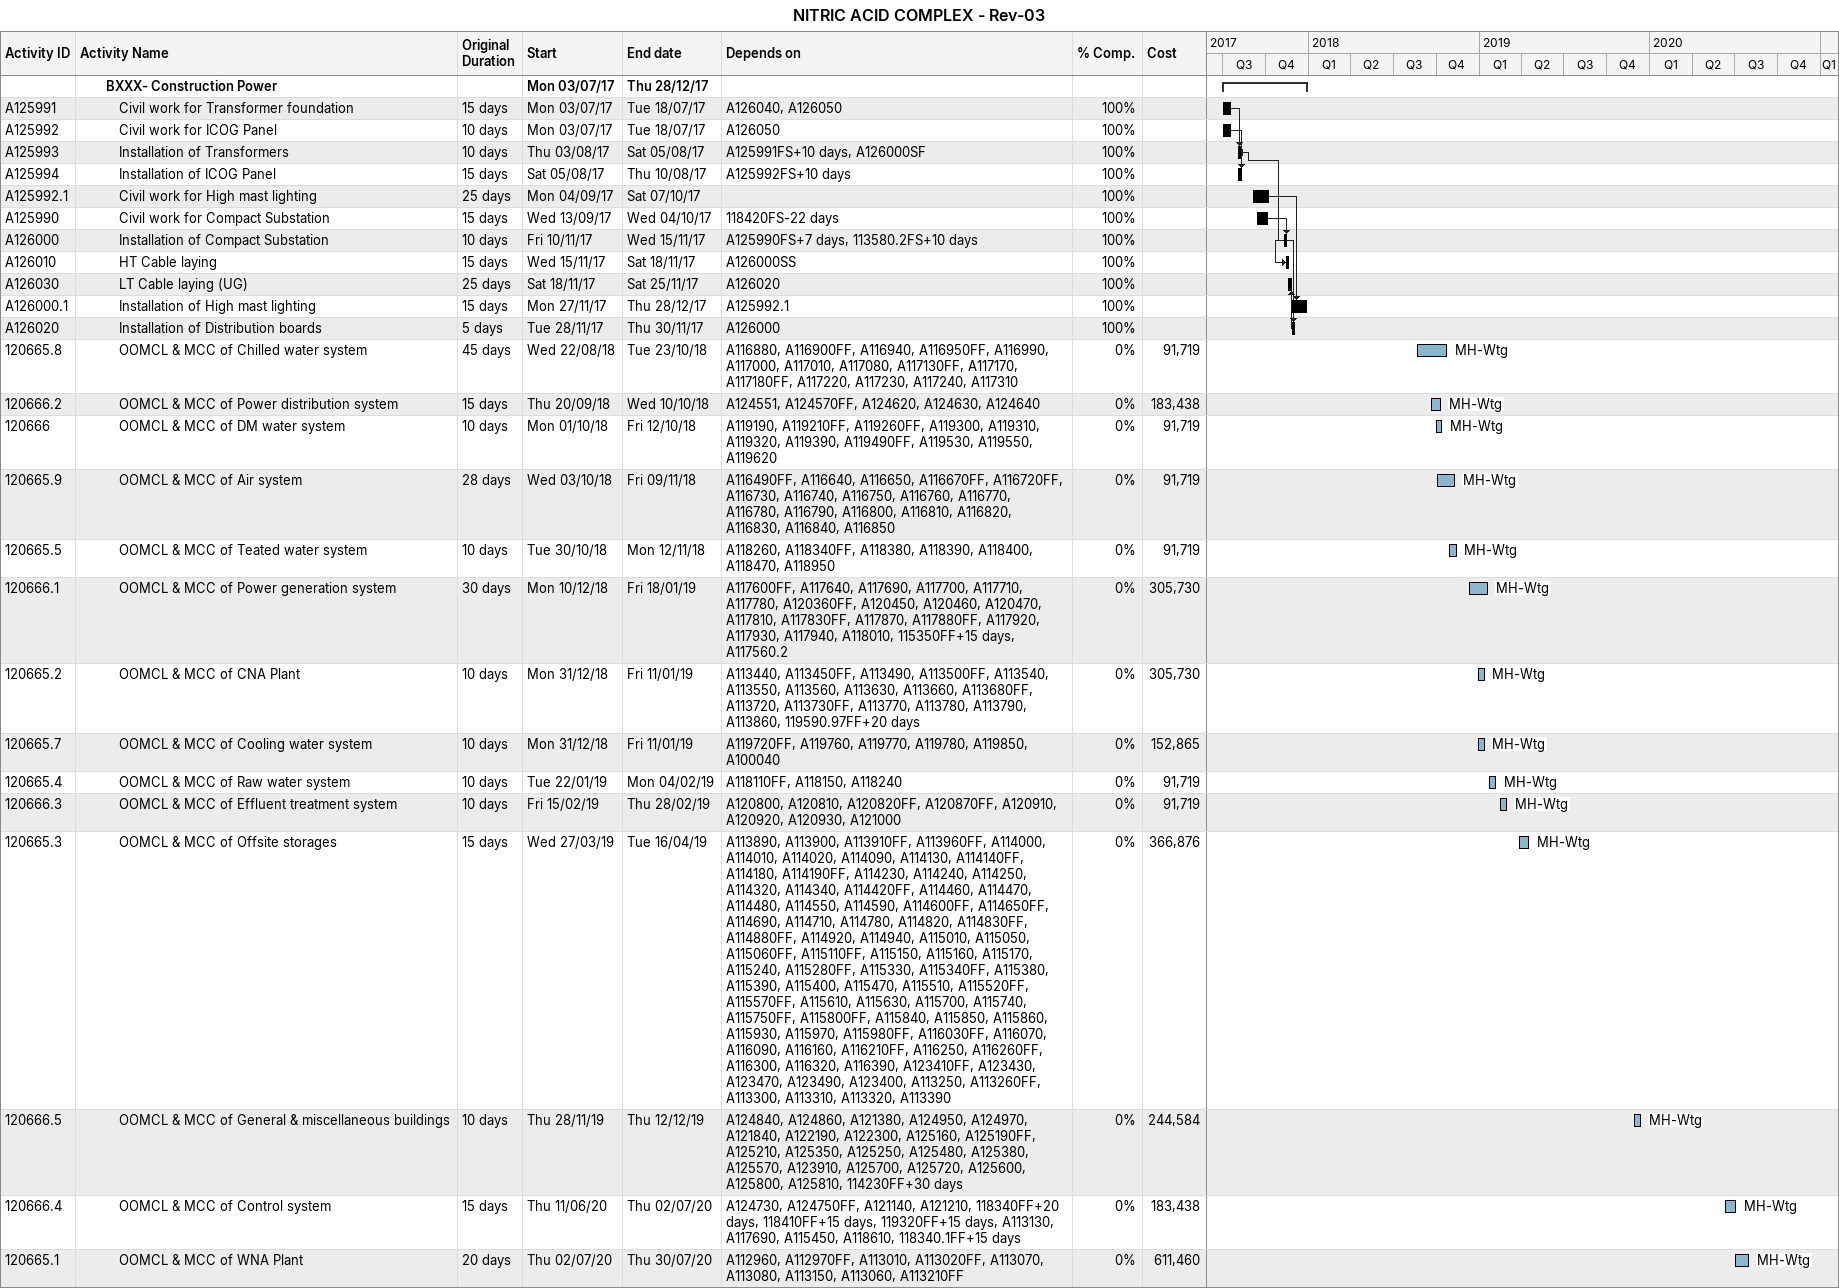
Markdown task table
NITRIC ACID COMPLEX - Rev-03

| ID | Level | Task | Original duration | Start | Finish | Predecessors | Resources | % complete | Cost |
|---|---|---|---|---|---|---|---|---|---|
|  | 3 | **BXXX- Construction Power** |  | 2017-07-03 | 2017-12-28 |  |  |  |  |
| A125991 | 4 | Civil work for Transformer foundation | 15d | 2017-07-03 | 2017-07-18 | A126040, A126050 |  | 100 |  |
| A125992 | 4 | Civil work for ICOG Panel | 10d | 2017-07-03 | 2017-07-18 | A126050 |  | 100 |  |
| A125993 | 4 | Installation of Transformers | 10d | 2017-08-03 | 2017-08-05 | A125991FS+10d, A126000SF |  | 100 |  |
| A125994 | 4 | Installation of ICOG Panel | 15d | 2017-08-05 | 2017-08-10 | A125992FS+10d |  | 100 |  |
| A125992.1 | 4 | Civil work for High mast lighting | 25d | 2017-09-04 | 2017-10-07 |  |  | 100 |  |
| A125990 | 4 | Civil work for Compact Substation | 15d | 2017-09-13 | 2017-10-04 | 118420FS-22d |  | 100 |  |
| A126000 | 4 | Installation of Compact Substation | 10d | 2017-11-10 | 2017-11-15 | A125990FS+7d, 113580.2FS+10d |  | 100 |  |
| A126010 | 4 | HT Cable laying | 15d | 2017-11-15 | 2017-11-18 | A126000SS |  | 100 |  |
| A126030 | 4 | LT Cable laying (UG) | 25d | 2017-11-18 | 2017-11-25 | A126020 |  | 100 |  |
| A126000.1 | 4 | Installation of High mast lighting | 15d | 2017-11-27 | 2017-12-28 | A125992.1 |  | 100 |  |
| A126020 | 4 | Installation of Distribution boards | 5d | 2017-11-28 | 2017-11-30 | A126000 |  | 100 |  |
| 120665.8 | 4 | OOMCL & MCC of Chilled water system | 45d | 2018-08-22 | 2018-10-23 | A116880, A116900FF, A116940, A116950FF, A116990, A117000, A117010, A117080, A117130FF, A117170, A117180FF, A117220, A117230, A117240, A117310 | MH-Wtg | 0 | 91719 |
| 120666.2 | 4 | OOMCL & MCC of Power distribution system | 15d | 2018-09-20 | 2018-10-10 | A124551, A124570FF, A124620, A124630, A124640 | MH-Wtg | 0 | 183438 |
| 120666 | 4 | OOMCL & MCC of DM water system | 10d | 2018-10-01 | 2018-10-12 | A119190, A119210FF, A119260FF, A119300, A119310, A119320, A119390, A119490FF, A119530, A119550, A119620 | MH-Wtg | 0 | 91719 |
| 120665.9 | 4 | OOMCL & MCC of Air system | 28d | 2018-10-03 | 2018-11-09 | A116490FF, A116640, A116650, A116670FF, A116720FF, A116730, A116740, A116750, A116760, A116770, A116780, A116790, A116800, A116810, A116820, A116830, A116840, A116850 | MH-Wtg | 0 | 91719 |
| 120665.5 | 4 | OOMCL & MCC of Teated water system | 10d | 2018-10-30 | 2018-11-12 | A118260, A118340FF, A118380, A118390, A118400, A118470, A118950 | MH-Wtg | 0 | 91719 |
| 120666.1 | 4 | OOMCL & MCC of Power generation system | 30d | 2018-12-10 | 2019-01-18 | A117600FF, A117640, A117690, A117700, A117710, A117780, A120360FF, A120450, A120460, A120470, A117810, A117830FF, A117870, A117880FF, A117920, A117930, A117940, A118010, 115350FF+15d, A117560.2 | MH-Wtg | 0 | 305730 |
| 120665.2 | 4 | OOMCL & MCC of CNA Plant | 10d | 2018-12-31 | 2019-01-11 | A113440, A113450FF, A113490, A113500FF, A113540, A113550, A113560, A113630, A113660, A113680FF, A113720, A113730FF, A113770, A113780, A113790, A113860, 119590.97FF+20d | MH-Wtg | 0 | 305730 |
| 120665.7 | 4 | OOMCL & MCC of Cooling water system | 10d | 2018-12-31 | 2019-01-11 | A119720FF, A119760, A119770, A119780, A119850, A100040 | MH-Wtg | 0 | 152865 |
| 120665.4 | 4 | OOMCL & MCC of Raw water system | 10d | 2019-01-22 | 2019-02-04 | A118110FF, A118150, A118240 | MH-Wtg | 0 | 91719 |
| 120666.3 | 4 | OOMCL & MCC of Effluent treatment system | 10d | 2019-02-15 | 2019-02-28 | A120800, A120810, A120820FF, A120870FF, A120910, A120920, A120930, A121000 | MH-Wtg | 0 | 91719 |
| 120665.3 | 4 | OOMCL & MCC of Offsite storages | 15d | 2019-03-27 | 2019-04-16 | A113890, A113900, A113910FF, A113960FF, A114000, A114010, A114020, A114090, A114130, A114140FF, A114180, A114190FF, A114230, A114240, A114250, A114320, A114340, A114420FF, A114460, A114470, A114480, A114550, A114590, A114600FF, A114650FF, A114690, A114710, A114780, A114820, A114830FF, A114880FF, A114920, A114940, A115010, A115050, A115060FF, A115110FF, A115150, A115160, A115170, A115240, A115280FF, A115330, A115340FF, A115380, A115390, A115400, A115470, A115510, A115520FF, A115570FF, A115610, A115630, A115700, A115740, A115750FF, A115800FF, A115840, A115850, A115860, A115930, A115970, A115980FF, A116030FF, A116070, A116090, A116160, A116210FF, A116250, A116260FF, A116300, A116320, A116390, A123410FF, A123430, A123470, A123490, A123400, A113250, A113260FF, A113300, A113310, A113320, A113390 | MH-Wtg | 0 | 366876 |
| 120666.5 | 4 | OOMCL & MCC of General & miscellaneous buildings | 10d | 2019-11-28 | 2019-12-12 | A124840, A124860, A121380, A124950, A124970, A121840, A122190, A122300, A125160, A125190FF, A125210, A125350, A125250, A125480, A125380, A125570, A123910, A125700, A125720, A125600, A125800, A125810, 114230FF+30d | MH-Wtg | 0 | 244584 |
| 120666.4 | 4 | OOMCL & MCC of Control system | 15d | 2020-06-11 | 2020-07-02 | A124730, A124750FF, A121140, A121210, 118340FF+20d, 118410FF+15d, 119320FF+15d, A113130, A117690, A115450, A118610, 118340.1FF+15d | MH-Wtg | 0 | 183438 |
| 120665.1 | 4 | OOMCL & MCC of WNA Plant | 20d | 2020-07-02 | 2020-07-30 | A112960, A112970FF, A113010, A113020FF, A113070, A113080, A113150, A113060, A113210FF | MH-Wtg | 0 | 611460 |
